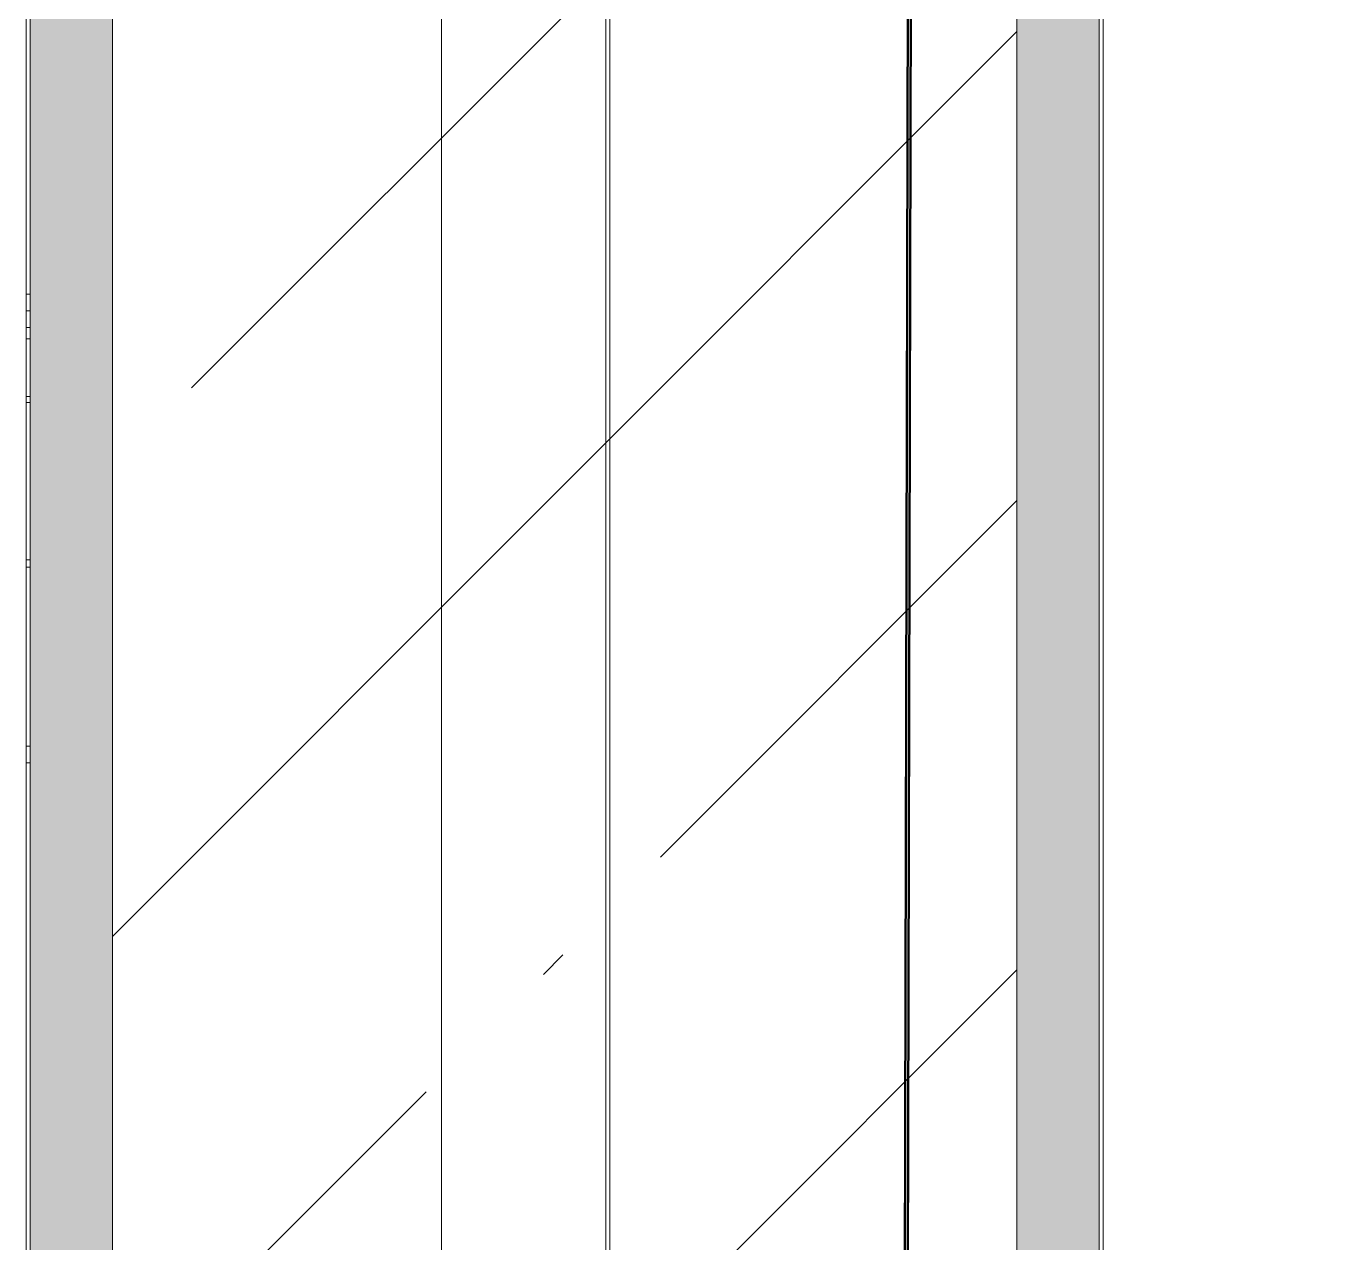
# Model space of a CAD drawing. Header units: millimetres. Extents: x -213547 to 415037, y -3642 to 106956.
# Drawn here: x 107173.7 to 107490.6, y 6784.2 to 7080 of the extents above; entities that cross this region are included whole.
import ezdxf

# ---------------------------------------------------------------- set-up
doc = ezdxf.new("R2010")
doc.units = ezdxf.units.MM
for name, color, linetype, lineweight in [('1)CF2', 3, 'Continuous', 30), ('10)FK4', 3, 'Continuous', 50), ('965 СКБ CF2', 5, 'Continuous', 50), ('A-FLOR', 7, 'Continuous', 9), ('A-GENM-3', 7, 'Continuous', 5), ('A-WALL', 7, 'Continuous', 5), ('I-WALL', 7, 'Continuous', 5), ('Оси', 7, 'Continuous', 9)]:
    doc.layers.add(name, color=color, linetype=linetype, lineweight=lineweight)
doc.layers.add('A-WALL-1', color=9, linetype='Continuous', lineweight=5, true_color=0x808080)
doc.layers.add('A-WALL-FNSH-1', color=9, linetype='Continuous', lineweight=5, true_color=0x808080)
pattern_1 = [(0, (64.7, -136.06), (243.84, 60.96), [20.117, -162.763, 20.117, -162.763, -975.36]), (0, (64.7, -136.06), (243.84, 60.96), [-365.76, 20.117, -345.643, 20.117, -162.763, -426.72]), (0, (64.7, -136.06), (243.84, 60.96), [-914.4, 20.117, -101.803, 20.117, -284.683]), (120, (156.14, -105.58), (-174.71291, 180.691634), [20.117, -162.763, 20.117, -162.763, -975.36]), (120, (156.14, -105.58), (-174.71291, 180.691634), [-365.76, 20.117, -345.643, 20.117, -162.763, -426.72]), (120, (156.14, -105.58), (-174.71291, 180.691634), [-914.4, 20.117, -101.803, 20.117, -284.683]), (240, (186.62, 16.34), (-69.12709, -241.651634), [20.117, -162.763, 20.117, -162.763, -975.36]), (240, (186.62, 16.34), (-69.12709, -241.651634), [-365.76, 20.117, -345.643, 20.117, -162.763, -426.72]), (240, (186.62, 16.34), (-69.12709, -241.651634), [-914.4, 20.117, -101.803, 20.117, -284.683])]

# ---------------------------------------------------------------- blocks, each defined once
blk = doc.blocks.new('Рисунок_горы - Рисунок_горы-31934381-Объем проектирования 1 этажа')
at = {"layer": 'A-GENM-3'}
for p, q in [((107109, 10341.4), (107109, 6202.65)), ((107109, 7185.35), (107109, 7981.09)), ((107109, 6706.82), (107109, 7038.51))]:
    blk.add_line(p, q, dxfattribs=at)
for points in [[(107109, 7213.5), (107109, 7211.23), (107109, 7206.68), (107109, 7196.69)], [(107109, 7183.09), (107109, 7183.11), (107109, 7183.13), (107109, 7183.15)], [(107109, 7183.08), (107109, 7183.09), (107109, 7183.09), (107109, 7183.09)], [(107109, 7183.07), (107109, 7183.08), (107109, 7183.08), (107109, 7183.08)], [(107109, 7183.07), (107109, 7183.07), (107109, 7183.07), (107109, 7183.07)], [(107109, 7183.06), (107109, 7183.06), (107109, 7183.07), (107109, 7183.07)], [(107109, 7183.05), (107109, 7183.05), (107109, 7183.06), (107109, 7183.06)], [(107109, 7183.04), (107109, 7183.04), (107109, 7183.05), (107109, 7183.05)], [(107109, 7183.02), (107109, 7183.03), (107109, 7183.03), (107109, 7183.04)], [(107109, 7183), (107109, 7183.01), (107109, 7183.01), (107109, 7183.02)], [(107109, 7182.99), (107109, 7182.99), (107109, 7183), (107109, 7183)], [(107109, 7182.98), (107109, 7182.98), (107109, 7182.98), (107109, 7182.99)], [(107109, 7182.93), (107109, 7182.95), (107109, 7182.96), (107109, 7182.98)], [(107109, 7182.91), (107109, 7182.92), (107109, 7182.92), (107109, 7182.93)], [(107109, 7182.9), (107109, 7182.9), (107109, 7182.91), (107109, 7182.91)], [(107109, 7182.83), (107109, 7182.85), (107109, 7182.88), (107109, 7182.9)], [(107109, 7182.82), (107109, 7182.82), (107109, 7182.82), (107109, 7182.83)], [(107109, 7182.8), (107109, 7182.81), (107109, 7182.81), (107109, 7182.82)], [(107109, 7182.61), (107109, 7182.68), (107109, 7182.74), (107109, 7182.8)], [(107109, 7182.54), (107109, 7182.56), (107109, 7182.59), (107109, 7182.61)], [(107109, 7182.52), (107109, 7182.53), (107109, 7182.53), (107109, 7182.54)], [(107109, 7182.51), (107109, 7182.51), (107109, 7182.52), (107109, 7182.52)], [(107109, 7182.5), (107109, 7182.5), (107109, 7182.5), (107109, 7182.51)], [(107109, 7182.48), (107109, 7182.49), (107109, 7182.49), (107109, 7182.5)], [(107109, 7182.23), (107109, 7182.31), (107109, 7182.4), (107109, 7182.48)], [(107109, 7182.22), (107109, 7182.22), (107109, 7182.23), (107109, 7182.23)], [(107109, 7182.21), (107109, 7182.21), (107109, 7182.21), (107109, 7182.22)], [(107109, 7182.2), (107109, 7182.2), (107109, 7182.21), (107109, 7182.21)], [(107109, 7182.19), (107109, 7182.19), (107109, 7182.2), (107109, 7182.2)], [(107109, 7182.18), (107109, 7182.18), (107109, 7182.19), (107109, 7182.19)], [(107109, 7182.17), (107109, 7182.17), (107109, 7182.18), (107109, 7182.18)], [(107109, 7182.16), (107109, 7182.16), (107109, 7182.17), (107109, 7182.17)], [(107109, 7182.15), (107109, 7182.15), (107109, 7182.15), (107109, 7182.16)], [(107109, 7182.13), (107109, 7182.14), (107109, 7182.14), (107109, 7182.15)], [(107109, 7182.11), (107109, 7182.12), (107109, 7182.12), (107109, 7182.13)], [(107109, 7182.1), (107109, 7182.1), (107109, 7182.1), (107109, 7182.11)], [(107109, 7182.05), (107109, 7182.06), (107109, 7182.08), (107109, 7182.1)], [(107109, 7181.99), (107109, 7182.01), (107109, 7182.03), (107109, 7182.05)], [(107109, 7181.98), (107109, 7181.99), (107109, 7181.99), (107109, 7181.99)], [(107109, 7181.98), (107109, 7181.98), (107109, 7181.98), (107109, 7181.98)], [(107109, 7181.88), (107109, 7181.91), (107109, 7181.94), (107109, 7181.98)], [(107109, 7181.87), (107109, 7181.87), (107109, 7181.87), (107109, 7181.88)], [(107109, 7181.86), (107109, 7181.87), (107109, 7181.87), (107109, 7181.87)], [(107109, 7181.86), (107109, 7181.86), (107109, 7181.86), (107109, 7181.86)], [(107109, 7181.85), (107109, 7181.85), (107109, 7181.86), (107109, 7181.86)], [(107109, 7181.85), (107109, 7181.85), (107109, 7181.85), (107109, 7181.85)], [(107109, 7181.84), (107109, 7181.84), (107109, 7181.85), (107109, 7181.85)], [(107109, 7181.84), (107109, 7181.84), (107109, 7181.84), (107109, 7181.84)], [(107109, 7181.83), (107109, 7181.83), (107109, 7181.83), (107109, 7181.84)], [(107109, 7181.82), (107109, 7181.83), (107109, 7181.83), (107109, 7181.83)], [(107109, 7181.82), (107109, 7181.82), (107109, 7181.82), (107109, 7181.82)], [(107109, 7181.81), (107109, 7181.81), (107109, 7181.82), (107109, 7181.82)], [(107109, 7181.81), (107109, 7181.81), (107109, 7181.81), (107109, 7181.81)], [(107109, 7181.8), (107109, 7181.8), (107109, 7181.8), (107109, 7181.81)], [(107109, 7181.11), (107109, 7181.35), (107109, 7181.58), (107109, 7181.8)], [(107109, 7181.1), (107109, 7181.1), (107109, 7181.1), (107109, 7181.11)], [(107109, 7181.08), (107109, 7181.09), (107109, 7181.09), (107109, 7181.1)], [(107109, 7181.08), (107109, 7181.08), (107109, 7181.08), (107109, 7181.08)], [(107109, 7181.06), (107109, 7181.07), (107109, 7181.07), (107109, 7181.08)], [(107109, 7181.05), (107109, 7181.05), (107109, 7181.06), (107109, 7181.06)], [(107109, 7181.03), (107109, 7181.04), (107109, 7181.04), (107109, 7181.05)], [(107109, 7181.01), (107109, 7181.02), (107109, 7181.03), (107109, 7181.03)], [(107109, 7180.99), (107109, 7181), (107109, 7181), (107109, 7181.01)], [(107109, 7180.97), (107109, 7180.97), (107109, 7180.98), (107109, 7180.99)], [(107109, 7180.95), (107109, 7180.96), (107109, 7180.96), (107109, 7180.97)], [(107109, 7180.89), (107109, 7180.91), (107109, 7180.93), (107109, 7180.95)], [(107109, 7180.86), (107109, 7180.87), (107109, 7180.88), (107109, 7180.89)], [(107109, 7180.85), (107109, 7180.85), (107109, 7180.86), (107109, 7180.86)], [(107109, 7180.75), (107109, 7180.78), (107109, 7180.82), (107109, 7180.85)], [(107109, 7180.74), (107109, 7180.74), (107109, 7180.75), (107109, 7180.75)], [(107109, 7180.72), (107109, 7180.72), (107109, 7180.73), (107109, 7180.74)], [(107109, 7180.46), (107109, 7180.55), (107109, 7180.63), (107109, 7180.72)], [(107109, 7180.37), (107109, 7180.4), (107109, 7180.43), (107109, 7180.46)], [(107109, 7180.35), (107109, 7180.35), (107109, 7180.36), (107109, 7180.37)], [(107109, 7180.32), (107109, 7180.33), (107109, 7180.34), (107109, 7180.35)], [(107109, 7180.31), (107109, 7180.32), (107109, 7180.32), (107109, 7180.32)], [(107109, 7180.29), (107109, 7180.3), (107109, 7180.3), (107109, 7180.31)], [(107109, 7179.96), (107109, 7180.07), (107109, 7180.18), (107109, 7180.29)], [(107109, 7179.94), (107109, 7179.95), (107109, 7179.95), (107109, 7179.96)], [(107109, 7179.93), (107109, 7179.93), (107109, 7179.94), (107109, 7179.94)], [(107109, 7179.92), (107109, 7179.92), (107109, 7179.93), (107109, 7179.93)], [(107109, 7179.91), (107109, 7179.91), (107109, 7179.92), (107109, 7179.92)], [(107109, 7179.89), (107109, 7179.9), (107109, 7179.9), (107109, 7179.91)], [(107109, 7179.88), (107109, 7179.88), (107109, 7179.89), (107109, 7179.89)], [(107109, 7179.86), (107109, 7179.87), (107109, 7179.87), (107109, 7179.88)], [(107109, 7179.85), (107109, 7179.85), (107109, 7179.86), (107109, 7179.86)], [(107109, 7179.83), (107109, 7179.83), (107109, 7179.84), (107109, 7179.85)], [(107109, 7179.8), (107109, 7179.81), (107109, 7179.82), (107109, 7179.83)], [(107109, 7179.78), (107109, 7179.79), (107109, 7179.79), (107109, 7179.8)], [(107109, 7179.72), (107109, 7179.74), (107109, 7179.76), (107109, 7179.78)], [(107109, 7179.64), (107109, 7179.67), (107109, 7179.69), (107109, 7179.72)], [(107109, 7179.63), (107109, 7179.64), (107109, 7179.64), (107109, 7179.64)], [(107109, 7179.63), (107109, 7179.63), (107109, 7179.63), (107109, 7179.63)], [(107109, 7179.49), (107109, 7179.54), (107109, 7179.58), (107109, 7179.63)], [(107109, 7179.49), (107109, 7179.49), (107109, 7179.49), (107109, 7179.49)], [(107109, 7179.48), (107109, 7179.48), (107109, 7179.48), (107109, 7179.49)], [(107109, 7179.47), (107109, 7179.47), (107109, 7179.48), (107109, 7179.48)], [(107109, 7179.46), (107109, 7179.47), (107109, 7179.47), (107109, 7179.47)], [(107109, 7179.46), (107109, 7179.46), (107109, 7179.46), (107109, 7179.46)], [(107109, 7179.45), (107109, 7179.45), (107109, 7179.45), (107109, 7179.46)], [(107109, 7179.44), (107109, 7179.44), (107109, 7179.45), (107109, 7179.45)], [(107109, 7179.43), (107109, 7179.44), (107109, 7179.44), (107109, 7179.44)], [(107109, 7179.42), (107109, 7179.43), (107109, 7179.43), (107109, 7179.43)], [(107109, 7179.42), (107109, 7179.42), (107109, 7179.42), (107109, 7179.42)], [(107109, 7179.41), (107109, 7179.41), (107109, 7179.41), (107109, 7179.42)], [(107109, 7179.4), (107109, 7179.4), (107109, 7179.41), (107109, 7179.41)], [(107109, 7179.39), (107109, 7179.4), (107109, 7179.4), (107109, 7179.4)], [(107109, 7178.49), (107109, 7178.81), (107109, 7179.11), (107109, 7179.39)], [(107109, 7178.48), (107109, 7178.48), (107109, 7178.49), (107109, 7178.49)], [(107109, 7178.46), (107109, 7178.47), (107109, 7178.47), (107109, 7178.48)], [(107109, 7178.45), (107109, 7178.46), (107109, 7178.46), (107109, 7178.46)], [(107109, 7178.44), (107109, 7178.44), (107109, 7178.45), (107109, 7178.45)], [(107109, 7178.42), (107109, 7178.43), (107109, 7178.43), (107109, 7178.44)], [(107109, 7178.4), (107109, 7178.4), (107109, 7178.41), (107109, 7178.42)], [(107109, 7178.39), (107109, 7178.39), (107109, 7178.39), (107109, 7178.4)], [(107109, 7178.36), (107109, 7178.37), (107109, 7178.38), (107109, 7178.39)], [(107109, 7099.39), (107109, 7099.48), (107109, 7099.58), (107109, 7099.67)], [(107109, 7057.21), (107109, 7066.3), (107109, 7078.14), (107109, 7091.57)], [(107109, 7057.18), (107109, 7057.19), (107109, 7057.2), (107109, 7057.21)], [(107109, 7057.16), (107109, 7057.17), (107109, 7057.17), (107109, 7057.18)], [(107109, 7057.11), (107109, 7057.13), (107109, 7057.14), (107109, 7057.16)], [(107109, 7057.08), (107109, 7057.09), (107109, 7057.1), (107109, 7057.11)], [(107109, 7057.06), (107109, 7057.06), (107109, 7057.07), (107109, 7057.08)], [(107109, 7056.94), (107109, 7056.98), (107109, 7057.02), (107109, 7057.06)], [(107109, 7056.89), (107109, 7056.91), (107109, 7056.93), (107109, 7056.94)], [(107109, 7056.87), (107109, 7056.88), (107109, 7056.89), (107109, 7056.89)], [(107109, 7056.7), (107109, 7056.76), (107109, 7056.81), (107109, 7056.87)], [(107109, 7056.68), (107109, 7056.69), (107109, 7056.69), (107109, 7056.7)], [(107109, 7056.64), (107109, 7056.65), (107109, 7056.67), (107109, 7056.68)], [(107109, 7056.21), (107109, 7056.36), (107109, 7056.5), (107109, 7056.64)], [(107109, 7056.06), (107109, 7056.11), (107109, 7056.16), (107109, 7056.21)], [(107109, 7056.02), (107109, 7056.03), (107109, 7056.04), (107109, 7056.06)], [(107109, 7055.99), (107109, 7056), (107109, 7056.01), (107109, 7056.02)], [(107109, 7055.97), (107109, 7055.97), (107109, 7055.98), (107109, 7055.99)], [(107109, 7055.93), (107109, 7055.94), (107109, 7055.95), (107109, 7055.97)], [(107109, 7055.41), (107109, 7055.58), (107109, 7055.76), (107109, 7055.93)], [(107109, 7055.39), (107109, 7055.39), (107109, 7055.4), (107109, 7055.41)], [(107109, 7055.36), (107109, 7055.37), (107109, 7055.38), (107109, 7055.39)], [(107109, 7055.35), (107109, 7055.36), (107109, 7055.36), (107109, 7055.36)], [(107109, 7055.33), (107109, 7055.34), (107109, 7055.35), (107109, 7055.35)], [(107109, 7055.31), (107109, 7055.32), (107109, 7055.32), (107109, 7055.33)], [(107109, 7055.29), (107109, 7055.29), (107109, 7055.3), (107109, 7055.31)], [(107109, 7055.26), (107109, 7055.27), (107109, 7055.28), (107109, 7055.29)], [(107109, 7055.24), (107109, 7055.25), (107109, 7055.26), (107109, 7055.26)], [(107109, 7055.21), (107109, 7055.22), (107109, 7055.23), (107109, 7055.24)], [(107109, 7055.17), (107109, 7055.18), (107109, 7055.2), (107109, 7055.21)], [(107109, 7055.14), (107109, 7055.15), (107109, 7055.16), (107109, 7055.17)], [(107109, 7055.05), (107109, 7055.08), (107109, 7055.11), (107109, 7055.14)], [(107109, 7054.94), (107109, 7054.97), (107109, 7055.01), (107109, 7055.05)], [(107109, 7054.92), (107109, 7054.93), (107109, 7054.93), (107109, 7054.94)], [(107109, 7054.91), (107109, 7054.92), (107109, 7054.92), (107109, 7054.92)], [(107109, 7054.72), (107109, 7054.78), (107109, 7054.85), (107109, 7054.91)], [(107109, 7054.71), (107109, 7054.71), (107109, 7054.71), (107109, 7054.72)], [(107109, 7054.7), (107109, 7054.7), (107109, 7054.7), (107109, 7054.71)], [(107109, 7054.69), (107109, 7054.69), (107109, 7054.69), (107109, 7054.7)], [(107109, 7054.67), (107109, 7054.68), (107109, 7054.68), (107109, 7054.69)], [(107109, 7054.66), (107109, 7054.67), (107109, 7054.67), (107109, 7054.67)], [(107109, 7054.65), (107109, 7054.66), (107109, 7054.66), (107109, 7054.66)], [(107109, 7054.64), (107109, 7054.65), (107109, 7054.65), (107109, 7054.65)], [(107109, 7054.63), (107109, 7054.63), (107109, 7054.64), (107109, 7054.64)], [(107109, 7054.62), (107109, 7054.62), (107109, 7054.63), (107109, 7054.63)], [(107109, 7054.61), (107109, 7054.61), (107109, 7054.62), (107109, 7054.62)], [(107109, 7054.6), (107109, 7054.6), (107109, 7054.61), (107109, 7054.61)], [(107109, 7054.59), (107109, 7054.59), (107109, 7054.59), (107109, 7054.6)], [(107109, 7054.58), (107109, 7054.58), (107109, 7054.58), (107109, 7054.59)], [(107109, 7053.36), (107109, 7053.76), (107109, 7054.17), (107109, 7054.58)], [(107109, 7053.34), (107109, 7053.35), (107109, 7053.36), (107109, 7053.36)], [(107109, 7053.32), (107109, 7053.33), (107109, 7053.33), (107109, 7053.34)], [(107109, 7053.31), (107109, 7053.31), (107109, 7053.32), (107109, 7053.32)], [(107109, 7053.29), (107109, 7053.3), (107109, 7053.3), (107109, 7053.31)], [(107109, 7053.27), (107109, 7053.28), (107109, 7053.28), (107109, 7053.29)], [(107109, 7053.24), (107109, 7053.25), (107109, 7053.26), (107109, 7053.27)], [(107109, 7053.21), (107109, 7053.22), (107109, 7053.23), (107109, 7053.24)], [(107109, 7053.16), (107109, 7053.18), (107109, 7053.19), (107109, 7053.21)], [(107109, 7053.13), (107109, 7053.14), (107109, 7053.15), (107109, 7053.16)], [(107109, 7053.11), (107109, 7053.12), (107109, 7053.13), (107109, 7053.13)], [(107109, 7053.01), (107109, 7053.04), (107109, 7053.08), (107109, 7053.11)], [(107109, 7052.97), (107109, 7052.98), (107109, 7052.99), (107109, 7053.01)], [(107109, 7052.95), (107109, 7052.95), (107109, 7052.96), (107109, 7052.97)], [(107109, 7052.79), (107109, 7052.84), (107109, 7052.89), (107109, 7052.95)], [(107109, 7052.77), (107109, 7052.78), (107109, 7052.78), (107109, 7052.79)], [(107109, 7052.74), (107109, 7052.75), (107109, 7052.76), (107109, 7052.77)], [(107109, 7052.35), (107109, 7052.48), (107109, 7052.61), (107109, 7052.74)], [(107109, 7052.21), (107109, 7052.26), (107109, 7052.3), (107109, 7052.35)], [(107109, 7052.18), (107109, 7052.19), (107109, 7052.2), (107109, 7052.21)], [(107109, 7052.15), (107109, 7052.16), (107109, 7052.17), (107109, 7052.18)], [(107109, 7052.13), (107109, 7052.14), (107109, 7052.14), (107109, 7052.15)], [(107109, 7052.1), (107109, 7052.11), (107109, 7052.12), (107109, 7052.13)], [(107109, 7051.63), (107109, 7051.78), (107109, 7051.94), (107109, 7052.1)], [(107109, 7051.61), (107109, 7051.61), (107109, 7051.62), (107109, 7051.63)], [(107109, 7051.59), (107109, 7051.6), (107109, 7051.6), (107109, 7051.61)], [(107109, 7051.58), (107109, 7051.58), (107109, 7051.59), (107109, 7051.59)], [(107109, 7051.56), (107109, 7051.57), (107109, 7051.57), (107109, 7051.58)], [(107109, 7051.54), (107109, 7051.55), (107109, 7051.55), (107109, 7051.56)], [(107109, 7051.52), (107109, 7051.53), (107109, 7051.53), (107109, 7051.54)], [(107109, 7051.5), (107109, 7051.51), (107109, 7051.51), (107109, 7051.52)], [(107109, 7051.48), (107109, 7051.49), (107109, 7051.49), (107109, 7051.5)], [(107109, 7051.45), (107109, 7051.46), (107109, 7051.47), (107109, 7051.48)], [(107109, 7051.41), (107109, 7051.42), (107109, 7051.44), (107109, 7051.45)], [(107109, 7051.39), (107109, 7051.4), (107109, 7051.4), (107109, 7051.41)], [(107109, 7051.3), (107109, 7051.33), (107109, 7051.36), (107109, 7051.39)], [(107109, 7051.2), (107109, 7051.24), (107109, 7051.27), (107109, 7051.3)], [(107109, 7051.19), (107109, 7051.2), (107109, 7051.2), (107109, 7051.2)], [(107109, 7051.18), (107109, 7051.19), (107109, 7051.19), (107109, 7051.19)], [(107109, 7051.01), (107109, 7051.07), (107109, 7051.13), (107109, 7051.18)], [(107109, 7051), (107109, 7051), (107109, 7051.01), (107109, 7051.01)], [(107109, 7050.99), (107109, 7050.99), (107109, 7051), (107109, 7051)], [(107109, 7050.98), (107109, 7050.98), (107109, 7050.99), (107109, 7050.99)], [(107109, 7050.97), (107109, 7050.97), (107109, 7050.98), (107109, 7050.98)], [(107109, 7050.96), (107109, 7050.96), (107109, 7050.97), (107109, 7050.97)], [(107109, 7050.95), (107109, 7050.95), (107109, 7050.96), (107109, 7050.96)], [(107109, 7050.94), (107109, 7050.94), (107109, 7050.95), (107109, 7050.95)], [(107109, 7050.93), (107109, 7050.93), (107109, 7050.94), (107109, 7050.94)], [(107109, 7050.92), (107109, 7050.92), (107109, 7050.93), (107109, 7050.93)], [(107109, 7050.91), (107109, 7050.92), (107109, 7050.92), (107109, 7050.92)], [(107109, 7050.9), (107109, 7050.91), (107109, 7050.91), (107109, 7050.91)], [(107109, 7050.89), (107109, 7050.9), (107109, 7050.9), (107109, 7050.9)], [(107109, 7050.88), (107109, 7050.89), (107109, 7050.89), (107109, 7050.89)], [(107109, 7049.8), (107109, 7050.15), (107109, 7050.52), (107109, 7050.88)], [(107109, 7049.78), (107109, 7049.79), (107109, 7049.79), (107109, 7049.8)], [(107109, 7049.76), (107109, 7049.77), (107109, 7049.78), (107109, 7049.78)], [(107109, 7049.75), (107109, 7049.76), (107109, 7049.76), (107109, 7049.76)], [(107109, 7049.74), (107109, 7049.74), (107109, 7049.75), (107109, 7049.75)], [(107109, 7049.72), (107109, 7049.72), (107109, 7049.73), (107109, 7049.74)], [(107109, 7049.69), (107109, 7049.7), (107109, 7049.71), (107109, 7049.72)], [(107109, 7049.66), (107109, 7049.67), (107109, 7049.68), (107109, 7049.69)], [(107109, 7049.62), (107109, 7049.64), (107109, 7049.65), (107109, 7049.66)], [(107109, 7049.6), (107109, 7049.61), (107109, 7049.62), (107109, 7049.62)], [(107109, 7049.58), (107109, 7049.58), (107109, 7049.59), (107109, 7049.6)], [(107109, 7049.49), (107109, 7049.52), (107109, 7049.55), (107109, 7049.58)], [(107109, 7049.45), (107109, 7049.46), (107109, 7049.47), (107109, 7049.49)], [(107109, 7049.43), (107109, 7049.44), (107109, 7049.44), (107109, 7049.45)], [(107109, 7049.29), (107109, 7049.34), (107109, 7049.39), (107109, 7049.43)], [(107109, 7049.28), (107109, 7049.28), (107109, 7049.29), (107109, 7049.29)], [(107109, 7049.25), (107109, 7049.26), (107109, 7049.27), (107109, 7049.28)], [(107109, 7048.9), (107109, 7049.02), (107109, 7049.13), (107109, 7049.25)], [(107109, 7048.78), (107109, 7048.82), (107109, 7048.86), (107109, 7048.9)], [(107109, 7048.75), (107109, 7048.76), (107109, 7048.77), (107109, 7048.78)], [(107109, 7048.73), (107109, 7048.74), (107109, 7048.74), (107109, 7048.75)], [(107109, 7048.71), (107109, 7048.71), (107109, 7048.72), (107109, 7048.73)], [(107109, 7048.68), (107109, 7048.69), (107109, 7048.7), (107109, 7048.71)], [(107109, 7048.27), (107109, 7048.4), (107109, 7048.54), (107109, 7048.68)], [(107109, 7048.25), (107109, 7048.26), (107109, 7048.26), (107109, 7048.27)], [(107109, 7048.23), (107109, 7048.24), (107109, 7048.24), (107109, 7048.25)], [(107109, 7048.22), (107109, 7048.23), (107109, 7048.23), (107109, 7048.23)], [(107109, 7048.21), (107109, 7048.21), (107109, 7048.22), (107109, 7048.22)], [(107109, 7048.19), (107109, 7048.19), (107109, 7048.2), (107109, 7048.21)], [(107109, 7048.17), (107109, 7048.18), (107109, 7048.18), (107109, 7048.19)], [(107109, 7048.15), (107109, 7048.16), (107109, 7048.17), (107109, 7048.17)], [(107109, 7048.14), (107109, 7048.14), (107109, 7048.15), (107109, 7048.15)], [(107109, 7048.11), (107109, 7048.12), (107109, 7048.13), (107109, 7048.14)], [(107109, 7048.08), (107109, 7048.09), (107109, 7048.1), (107109, 7048.11)], [(107109, 7048.06), (107109, 7048.06), (107109, 7048.07), (107109, 7048.08)], [(107109, 7047.98), (107109, 7048.01), (107109, 7048.03), (107109, 7048.06)], [(107109, 7047.9), (107109, 7047.92), (107109, 7047.95), (107109, 7047.98)], [(107109, 7047.89), (107109, 7047.89), (107109, 7047.89), (107109, 7047.9)], [(107109, 7047.88), (107109, 7047.88), (107109, 7047.88), (107109, 7047.89)], [(107109, 7047.72), (107109, 7047.78), (107109, 7047.83), (107109, 7047.88)], [(107109, 7047.72), (107109, 7047.72), (107109, 7047.72), (107109, 7047.72)], [(107109, 7047.71), (107109, 7047.71), (107109, 7047.71), (107109, 7047.72)], [(107109, 7047.7), (107109, 7047.7), (107109, 7047.7), (107109, 7047.71)], [(107109, 7047.69), (107109, 7047.69), (107109, 7047.7), (107109, 7047.7)], [(107109, 7047.68), (107109, 7047.68), (107109, 7047.69), (107109, 7047.69)], [(107109, 7047.67), (107109, 7047.68), (107109, 7047.68), (107109, 7047.68)], [(107109, 7047.67), (107109, 7047.67), (107109, 7047.67), (107109, 7047.67)], [(107109, 7047.66), (107109, 7047.66), (107109, 7047.66), (107109, 7047.67)], [(107109, 7047.65), (107109, 7047.65), (107109, 7047.65), (107109, 7047.66)], [(107109, 7047.64), (107109, 7047.64), (107109, 7047.65), (107109, 7047.65)], [(107109, 7047.63), (107109, 7047.63), (107109, 7047.64), (107109, 7047.64)], [(107109, 7047.62), (107109, 7047.63), (107109, 7047.63), (107109, 7047.63)], [(107109, 7047.61), (107109, 7047.62), (107109, 7047.62), (107109, 7047.62)], [(107109, 7046.67), (107109, 7046.98), (107109, 7047.29), (107109, 7047.61)], [(107109, 7046.66), (107109, 7046.66), (107109, 7046.67), (107109, 7046.67)], [(107109, 7046.64), (107109, 7046.64), (107109, 7046.65), (107109, 7046.66)], [(107109, 7046.63), (107109, 7046.63), (107109, 7046.64), (107109, 7046.64)], [(107109, 7046.62), (107109, 7046.62), (107109, 7046.63), (107109, 7046.63)], [(107109, 7046.6), (107109, 7046.6), (107109, 7046.61), (107109, 7046.62)], [(107109, 7046.58), (107109, 7046.58), (107109, 7046.59), (107109, 7046.6)], [(107109, 7046.55), (107109, 7046.56), (107109, 7046.57), (107109, 7046.58)], [(107109, 7046.52), (107109, 7046.53), (107109, 7046.54), (107109, 7046.55)], [(107109, 7046.5), (107109, 7046.5), (107109, 7046.51), (107109, 7046.52)], [(107109, 7046.48), (107109, 7046.48), (107109, 7046.49), (107109, 7046.5)], [(107109, 7046.4), (107109, 7046.43), (107109, 7046.45), (107109, 7046.48)], [(107109, 7046.37), (107109, 7046.38), (107109, 7046.39), (107109, 7046.4)], [(107109, 7046.35), (107109, 7046.36), (107109, 7046.36), (107109, 7046.37)], [(107109, 7046.23), (107109, 7046.27), (107109, 7046.31), (107109, 7046.35)], [(107109, 7046.22), (107109, 7046.22), (107109, 7046.23), (107109, 7046.23)], [(107109, 7046.19), (107109, 7046.2), (107109, 7046.21), (107109, 7046.22)], [(107109, 7045.9), (107109, 7046), (107109, 7046.09), (107109, 7046.19)], [(107109, 7045.79), (107109, 7045.83), (107109, 7045.86), (107109, 7045.9)], [(107109, 7045.77), (107109, 7045.78), (107109, 7045.78), (107109, 7045.79)], [(107109, 7045.74), (107109, 7045.75), (107109, 7045.76), (107109, 7045.77)], [(107109, 7045.73), (107109, 7045.73), (107109, 7045.74), (107109, 7045.74)], [(107109, 7045.71), (107109, 7045.71), (107109, 7045.72), (107109, 7045.73)], [(107109, 7045.35), (107109, 7045.47), (107109, 7045.59), (107109, 7045.71)], [(107109, 7045.34), (107109, 7045.34), (107109, 7045.35), (107109, 7045.35)], [(107109, 7045.32), (107109, 7045.33), (107109, 7045.33), (107109, 7045.34)], [(107109, 7045.31), (107109, 7045.32), (107109, 7045.32), (107109, 7045.32)], [(107109, 7045.3), (107109, 7045.3), (107109, 7045.31), (107109, 7045.31)], [(107109, 7045.28), (107109, 7045.29), (107109, 7045.29), (107109, 7045.3)], [(107109, 7045.27), (107109, 7045.27), (107109, 7045.28), (107109, 7045.28)], [(107109, 7045.26), (107109, 7045.26), (107109, 7045.26), (107109, 7045.27)], [(107109, 7045.24), (107109, 7045.25), (107109, 7045.25), (107109, 7045.26)], [(107109, 7045.22), (107109, 7045.23), (107109, 7045.23), (107109, 7045.24)], [(107109, 7045.19), (107109, 7045.2), (107109, 7045.21), (107109, 7045.22)], [(107109, 7045.17), (107109, 7045.18), (107109, 7045.18), (107109, 7045.19)], [(107109, 7045.11), (107109, 7045.13), (107109, 7045.15), (107109, 7045.17)], [(107109, 7045.03), (107109, 7045.06), (107109, 7045.08), (107109, 7045.11)], [(107109, 7045.03), (107109, 7045.03), (107109, 7045.03), (107109, 7045.03)], [(107109, 7045.02), (107109, 7045.02), (107109, 7045.02), (107109, 7045.03)], [(107109, 7044.89), (107109, 7044.93), (107109, 7044.98), (107109, 7045.02)], [(107109, 7044.88), (107109, 7044.88), (107109, 7044.89), (107109, 7044.89)], [(107109, 7044.87), (107109, 7044.88), (107109, 7044.88), (107109, 7044.88)], [(107109, 7044.87), (107109, 7044.87), (107109, 7044.87), (107109, 7044.87)], [(107109, 7044.86), (107109, 7044.86), (107109, 7044.86), (107109, 7044.87)], [(107109, 7044.85), (107109, 7044.86), (107109, 7044.86), (107109, 7044.86)], [(107109, 7044.85), (107109, 7044.85), (107109, 7044.85), (107109, 7044.85)], [(107109, 7044.84), (107109, 7044.84), (107109, 7044.84), (107109, 7044.85)], [(107109, 7044.83), (107109, 7044.83), (107109, 7044.84), (107109, 7044.84)], [(107109, 7044.82), (107109, 7044.83), (107109, 7044.83), (107109, 7044.83)], [(107109, 7044.82), (107109, 7044.82), (107109, 7044.82), (107109, 7044.82)], [(107109, 7044.81), (107109, 7044.81), (107109, 7044.81), (107109, 7044.82)], [(107109, 7044.8), (107109, 7044.8), (107109, 7044.81), (107109, 7044.81)], [(107109, 7044.8), (107109, 7044.8), (107109, 7044.8), (107109, 7044.8)], [(107109, 7044), (107109, 7044.26), (107109, 7044.52), (107109, 7044.8)], [(107109, 7043.99), (107109, 7043.99), (107109, 7044), (107109, 7044)], [(107109, 7043.97), (107109, 7043.98), (107109, 7043.98), (107109, 7043.99)], [(107109, 7043.97), (107109, 7043.97), (107109, 7043.97), (107109, 7043.97)], [(107109, 7043.95), (107109, 7043.96), (107109, 7043.96), (107109, 7043.97)], [(107109, 7043.94), (107109, 7043.94), (107109, 7043.95), (107109, 7043.95)], [(107109, 7043.92), (107109, 7043.93), (107109, 7043.93), (107109, 7043.94)], [(107109, 7043.9), (107109, 7043.91), (107109, 7043.91), (107109, 7043.92)], [(107109, 7043.87), (107109, 7043.88), (107109, 7043.89), (107109, 7043.9)], [(107109, 7043.85), (107109, 7043.86), (107109, 7043.87), (107109, 7043.87)], [(107109, 7043.84), (107109, 7043.84), (107109, 7043.85), (107109, 7043.85)], [(107109, 7043.77), (107109, 7043.79), (107109, 7043.82), (107109, 7043.84)], [(107109, 7043.75), (107109, 7043.76), (107109, 7043.76), (107109, 7043.77)], [(107109, 7043.73), (107109, 7043.74), (107109, 7043.74), (107109, 7043.75)], [(107109, 7043.63), (107109, 7043.67), (107109, 7043.7), (107109, 7043.73)], [(107109, 7043.62), (107109, 7043.63), (107109, 7043.63), (107109, 7043.63)], [(107109, 7043.6), (107109, 7043.61), (107109, 7043.61), (107109, 7043.62)], [(107109, 7043.36), (107109, 7043.44), (107109, 7043.52), (107109, 7043.6)], [(107109, 7043.27), (107109, 7043.3), (107109, 7043.33), (107109, 7043.36)], [(107109, 7043.25), (107109, 7043.25), (107109, 7043.26), (107109, 7043.27)], [(107109, 7043.23), (107109, 7043.24), (107109, 7043.24), (107109, 7043.25)], [(107109, 7043.22), (107109, 7043.22), (107109, 7043.22), (107109, 7043.23)], [(107109, 7043.2), (107109, 7043.2), (107109, 7043.21), (107109, 7043.22)], [(107109, 7042.91), (107109, 7043), (107109, 7043.1), (107109, 7043.2)], [(107109, 7042.89), (107109, 7042.9), (107109, 7042.9), (107109, 7042.91)], [(107109, 7042.88), (107109, 7042.89), (107109, 7042.89), (107109, 7042.89)], [(107109, 7042.87), (107109, 7042.88), (107109, 7042.88), (107109, 7042.88)], [(107109, 7042.86), (107109, 7042.87), (107109, 7042.87), (107109, 7042.87)], [(107109, 7042.85), (107109, 7042.85), (107109, 7042.86), (107109, 7042.86)], [(107109, 7042.84), (107109, 7042.84), (107109, 7042.85), (107109, 7042.85)], [(107109, 7042.83), (107109, 7042.83), (107109, 7042.83), (107109, 7042.84)], [(107109, 7042.81), (107109, 7042.82), (107109, 7042.82), (107109, 7042.83)], [(107109, 7042.8), (107109, 7042.8), (107109, 7042.81), (107109, 7042.81)], [(107109, 7042.77), (107109, 7042.78), (107109, 7042.79), (107109, 7042.8)], [(107109, 7042.76), (107109, 7042.76), (107109, 7042.77), (107109, 7042.77)], [(107109, 7042.71), (107109, 7042.72), (107109, 7042.74), (107109, 7042.76)], [(107109, 7042.65), (107109, 7042.67), (107109, 7042.69), (107109, 7042.71)], [(107109, 7042.64), (107109, 7042.64), (107109, 7042.64), (107109, 7042.65)], [(107109, 7042.63), (107109, 7042.64), (107109, 7042.64), (107109, 7042.64)], [(107109, 7042.53), (107109, 7042.56), (107109, 7042.6), (107109, 7042.63)], [(107109, 7042.52), (107109, 7042.52), (107109, 7042.53), (107109, 7042.53)], [(107109, 7042.52), (107109, 7042.52), (107109, 7042.52), (107109, 7042.52)], [(107109, 7042.51), (107109, 7042.51), (107109, 7042.51), (107109, 7042.52)], [(107109, 7042.5), (107109, 7042.51), (107109, 7042.51), (107109, 7042.51)], [(107109, 7042.5), (107109, 7042.5), (107109, 7042.5), (107109, 7042.5)], [(107109, 7042.49), (107109, 7042.49), (107109, 7042.5), (107109, 7042.5)], [(107109, 7042.49), (107109, 7042.49), (107109, 7042.49), (107109, 7042.49)], [(107109, 7042.48), (107109, 7042.48), (107109, 7042.48), (107109, 7042.49)], [(107109, 7042.47), (107109, 7042.48), (107109, 7042.48), (107109, 7042.48)], [(107109, 7042.47), (107109, 7042.47), (107109, 7042.47), (107109, 7042.47)], [(107109, 7042.46), (107109, 7042.47), (107109, 7042.47), (107109, 7042.47)], [(107109, 7042.46), (107109, 7042.46), (107109, 7042.46), (107109, 7042.46)], [(107109, 7042.45), (107109, 7042.45), (107109, 7042.46), (107109, 7042.46)], [(107109, 7041.81), (107109, 7042.02), (107109, 7042.23), (107109, 7042.45)], [(107109, 7041.8), (107109, 7041.81), (107109, 7041.81), (107109, 7041.81)], [(107109, 7041.79), (107109, 7041.79), (107109, 7041.8), (107109, 7041.8)], [(107109, 7041.79), (107109, 7041.79), (107109, 7041.79), (107109, 7041.79)], [(107109, 7041.77), (107109, 7041.78), (107109, 7041.78), (107109, 7041.79)], [(107109, 7041.76), (107109, 7041.77), (107109, 7041.77), (107109, 7041.77)], [(107109, 7041.75), (107109, 7041.75), (107109, 7041.76), (107109, 7041.76)], [(107109, 7041.73), (107109, 7041.74), (107109, 7041.74), (107109, 7041.75)], [(107109, 7041.71), (107109, 7041.72), (107109, 7041.72), (107109, 7041.73)], [(107109, 7041.69), (107109, 7041.7), (107109, 7041.71), (107109, 7041.71)], [(107109, 7041.68), (107109, 7041.69), (107109, 7041.69), (107109, 7041.69)], [(107109, 7041.63), (107109, 7041.65), (107109, 7041.67), (107109, 7041.68)], [(107109, 7041.61), (107109, 7041.62), (107109, 7041.62), (107109, 7041.63)], [(107109, 7041.6), (107109, 7041.6), (107109, 7041.61), (107109, 7041.61)], [(107109, 7041.52), (107109, 7041.55), (107109, 7041.57), (107109, 7041.6)], [(107109, 7041.51), (107109, 7041.52), (107109, 7041.52), (107109, 7041.52)], [(107109, 7041.5), (107109, 7041.5), (107109, 7041.51), (107109, 7041.51)], [(107109, 7041.3), (107109, 7041.37), (107109, 7041.43), (107109, 7041.5)], [(107109, 7041.23), (107109, 7041.26), (107109, 7041.28), (107109, 7041.3)], [(107109, 7041.22), (107109, 7041.22), (107109, 7041.23), (107109, 7041.23)], [(107109, 7041.2), (107109, 7041.21), (107109, 7041.21), (107109, 7041.22)], [(107109, 7041.19), (107109, 7041.2), (107109, 7041.2), (107109, 7041.2)], [(107109, 7041.18), (107109, 7041.18), (107109, 7041.19), (107109, 7041.19)], [(107109, 7040.95), (107109, 7041.03), (107109, 7041.1), (107109, 7041.18)], [(107109, 7040.94), (107109, 7040.95), (107109, 7040.95), (107109, 7040.95)], [(107109, 7040.94), (107109, 7040.94), (107109, 7040.94), (107109, 7040.94)], [(107109, 7040.93), (107109, 7040.93), (107109, 7040.93), (107109, 7040.94)], [(107109, 7040.92), (107109, 7040.92), (107109, 7040.93), (107109, 7040.93)], [(107109, 7040.91), (107109, 7040.92), (107109, 7040.92), (107109, 7040.92)], [(107109, 7040.9), (107109, 7040.91), (107109, 7040.91), (107109, 7040.91)], [(107109, 7040.89), (107109, 7040.9), (107109, 7040.9), (107109, 7040.9)]]:
    blk.add_open_spline(points, degree=3, dxfattribs=at)
for points, knots in [([(107109, 7196.69), (107109, 7196.69), (107109, 7135.52), (107109, 7087.74), (107109, 6990.02)], [0.25, 0.25, 0.25, 0.25, 0.25000001, 0.3125, 0.3125, 0.3125, 0.3125]), ([(107109, 7144.19), (107109, 7144.19), (107109, 7161.85), (107109, 7172.3), (107109, 7178.36)], [0.555555556, 0.555555556, 0.555555556, 0.555555556, 0.555555566, 0.564053426, 0.564053426, 0.564053426, 0.564053426]), ([(107109, 7099.67), (107109, 7099.67), (107109, 7119.2), (107109, 7136.03), (107109, 7144.19)], [0.53333333, 0.53333333, 0.53333333, 0.53333333, 0.53333334, 0.55555556, 0.55555556, 0.55555556, 0.55555556]), ([(107109, 7091.57), (107109, 7091.57), (107109, 7092.35), (107109, 7093), (107109, 7093.56)], [0.511111111, 0.511111111, 0.511111111, 0.511111111, 0.511111121, 0.514940334, 0.514940334, 0.514940334, 0.514940334]), ([(107109, 6990.02), (107109, 6990.02), (107109, 6928.5), (107109, 6852.54), (107109, 6803.76)], [0.3125, 0.3125, 0.3125, 0.3125, 0.31250001, 0.375, 0.375, 0.375, 0.375])]:
    blk.add_open_spline(points, degree=3, knots=knots, dxfattribs=at)

msp = doc.modelspace()

# ---------------------------------------------------------------- hatches: boundary and pattern name
at = {"layer": '1)CF2'}
h = msp.add_hatch(dxfattribs=at)
h.set_pattern_fill('ANSI31', color=256, scale=220)
h.paths.add_polyline_path([(109674.04, 10121.05), (107396.04, 10126.4), (107377.5, 16.61), (109655.5, 11.26)])
at = {"layer": '965 СКБ CF2'}
h = msp.add_hatch(dxfattribs=at)
h.set_pattern_fill('ANSI31', color=256, scale=220)
h.paths.add_polyline_path([(109674.04, 10121.05), (107396.04, 10126.4), (107377.5, 16.61), (109655.5, 11.26)])
at = {"layer": 'I-WALL'}
h = msp.add_hatch(dxfattribs=at)
h.set_pattern_fill('FP_1', color=256, style=0, pattern_type=2)
h.set_pattern_definition([(45, (64.7, -136.06), (-114.04925, 114.04925), []), (45, (178.75, -136.06), (-114.04925, 114.04925), [201.612, -40.322, 6.706, -33.617])])
h.paths.add_polyline_path([(107414.7, 2263.94), (107414.7, 10243.94), (107194.7, 10263.94), (107194.7, 2263.94), (107414.5, 2263.94)])
h.paths.add_polyline_path([(107414.7, 10243.94), (107414.7, 10463.94), (107194.7, 10463.94), (107194.74, 10263.94)])
h = msp.add_hatch(dxfattribs=at)
h.set_pattern_fill('FP_191', color=256, style=0, pattern_type=2)
h.set_pattern_definition(pattern_1)
h.paths.add_polyline_path([(107194.7, 13.94), (107194.7, 10243.94), (107174.7, 10243.94), (107174.7, 13.94)])
h = msp.add_hatch(dxfattribs=at)
h.set_pattern_fill('FP_191', color=256, style=0, pattern_type=2)
h.set_pattern_definition(pattern_1)
h.paths.add_polyline_path([(107431.65, 2343.94), (107434.7, 2343.94), (107434.7, 10242.94), (107414.7, 10243.94), (107414.7, 2343.94)])

# ---------------------------------------------------------------- linework, layer by layer
at = {"layer": '10)FK4', "flags": 128}
for points in [[(109654.72, 2223.07), (109673.26, 10121.05), (107395.26, 10126.4), (107376.72, 2228.42)], [(109655.5, 2223.07), (109674.04, 10121.05), (107396.04, 10126.4), (107377.5, 2228.42)]]:
    msp.add_lwpolyline(points, close=True, dxfattribs=at)
at = {"layer": 'A-FLOR'}
for p, q in [((107174.7, 10243.94), (107174.7, 33.94)), ((107434.7, 2420.94), (107434.7, 10242.94))]:
    msp.add_line(p, q, dxfattribs=at)
at = {"layer": 'A-WALL'}
msp.add_line((107414.7, 2263.94), (107414.7, 10463.94), dxfattribs=at)
at = {"layer": 'A-WALL-1'}
msp.add_line((107194.7, 13.94), (107194.7, 10463.94), dxfattribs=at)
at = {"layer": 'A-WALL-FNSH-1'}
for p, q in [((107314.7, 10253.94), (107314.7, 24.44)), ((107315.7, 24.44), (107315.7, 10253.94)), ((107435.7, 2344.94), (107435.7, 10242.94)), ((107173.7, 7259.39), (107173.7, 7006.68)), ((107173.7, 7006.68), (107174.7, 7006.68)), ((107173.7, 7003.92), (107173.7, 6584.54)), ((107174.7, 7003.92), (107173.7, 7003.92)), ((107174.7, 6950.25), (107173.7, 6950.25)), ((107173.7, 6948.49), (107174.7, 6948.49))]:
    msp.add_line(p, q, dxfattribs=at)
at = {"layer": 'I-WALL'}
for p, q in [((107174.7, 7014.83), (107173.7, 7014.83)), ((107174.7, 7010.8), (107173.7, 7010.8)), ((107173.7, 6989.98), (107174.7, 6989.98)), ((107173.7, 6988.45), (107174.7, 6988.45)), ((107173.7, 6904.96), (107174.7, 6904.96)), ((107173.7, 6900.93), (107174.7, 6900.93))]:
    msp.add_line(p, q, dxfattribs=at)
for points, knots in [([(107173.7, 6990.85), (107173.7, 7003.07), (107173.7, 7009.69), (107173.7, 7013.61), (107173.7, 7014.83), (107173.7, 7014.83)], [-1.5700987, -1.5700987, -1.5700987, -1.5700987, -1.4840141, -1.3846612, -1.2941827, -1.2941827, -1.2941827, -1.2941827]), ([(107173.7, 7014.83), (107173.7, 7014.82), (107173.7, 7014.72), (107173.7, 7013.39), (107173.7, 7013.39), (107173.7, 6998.13), (107173.7, 6972.51), (107173.7, 6931.46), (107173.7, 6910.48), (107173.7, 6903.77), (107173.7, 6906.34), (107173.7, 6911.31), (107173.7, 6919.22), (107173.7, 6925.7), (107173.7, 6934.06), (107173.7, 6942.82), (107173.7, 6953.09), (107173.7, 6961.95), (107173.7, 6971.12), (107173.7, 6976.88), (107173.7, 6981.96), (107173.7, 6989.98)], [-1.290674, -1.290674, -1.290674, -1.290674, -1.281093, -1.204155, -1.118982, -1.03556, -0.917496, -0.818994, -0.737085, -0.673164, -0.614845, -0.542352, -0.465296, -0.386325, -0.312703, -0.250979, -0.187375, -0.123558, -0.068344, -0.028939, 0, 0, 0, 0]), ([(107173.7, 6950.25), (107173.7, 6947.32), (107173.7, 6940.97), (107173.7, 6932.53), (107173.7, 6924.17), (107173.7, 6917.69), (107173.7, 6909.78), (107173.7, 6904.81), (107173.7, 6902.24), (107173.7, 6908.95), (107173.7, 6929.93), (107173.7, 6970.98), (107173.7, 6996.6), (107173.7, 7011.87), (107173.7, 7011.87), (107173.7, 7013.92), (107173.7, 7012.27), (107173.7, 7009.35), (107173.7, 7006.73), (107173.7, 7006.68)], [-1.375574, -1.375574, -1.375574, -1.375574, -1.319119, -1.257396, -1.183774, -1.104802, -1.027747, -0.955254, -0.896935, -0.833013, -0.751105, -0.652602, -0.534539, -0.451116, -0.365944, -0.289006, -0.185438, -0.086085, -0.0842, -0.0842, -0.0842, -0.0842]), ([(107173.7, 6988.45), (107173.7, 6980.43), (107173.7, 6975.35), (107173.7, 6969.59), (107173.7, 6960.42), (107173.7, 6951.56), (107173.7, 6941.29), (107173.7, 6932.53), (107173.7, 6924.17), (107173.7, 6917.69), (107173.7, 6909.78), (107173.7, 6904.81), (107173.7, 6902.24), (107173.7, 6908.95), (107173.7, 6929.93), (107173.7, 6970.98), (107173.7, 6996.6), (107173.7, 7011.87), (107173.7, 7011.87), (107173.7, 7013.19), (107173.7, 7013.3), (107173.7, 7013.3)], [-1.570099, -1.570099, -1.570099, -1.570099, -1.541159, -1.501754, -1.446541, -1.382724, -1.319119, -1.257396, -1.183774, -1.104802, -1.027747, -0.955254, -0.896935, -0.833013, -0.751105, -0.652602, -0.534539, -0.451116, -0.365944, -0.289006, -0.279424, -0.279424, -0.279424, -0.279424]), ([(107173.7, 7013.3), (107173.7, 7013.3), (107173.7, 7012.08), (107173.7, 7008.16), (107173.7, 7001.54), (107173.7, 6989.32)], [-0.275916, -0.275916, -0.275916, -0.275916, -0.1854375, -0.0860846, 0, 0, 0, 0]), ([(107173.7, 7003.92), (107173.7, 7004.06), (107173.7, 7006.81), (107173.7, 7009.58), (107173.7, 7010.8), (107173.7, 7010.8)], [-1.4890981, -1.4890981, -1.4890981, -1.4890981, -1.4840141, -1.3846612, -1.2941816, -1.2941816, -1.2941816, -1.2941816]), ([(107173.7, 7010.8), (107173.7, 7010.79), (107173.7, 7010.69), (107173.7, 7009.36), (107173.7, 7009.36), (107173.7, 6994.1), (107173.7, 6968.48), (107173.7, 6927.42), (107173.7, 6906.44), (107173.7, 6899.74), (107173.7, 6902.31), (107173.7, 6907.27), (107173.7, 6915.19), (107173.7, 6921.66), (107173.7, 6930.03), (107173.7, 6938.68), (107173.7, 6945.33), (107173.7, 6948.49)], [-1.290225, -1.290225, -1.290225, -1.290225, -1.281093, -1.204155, -1.118982, -1.03556, -0.917496, -0.818994, -0.737085, -0.673164, -0.614845, -0.542352, -0.465296, -0.386325, -0.312703, -0.250979, -0.189797, -0.189797, -0.189797, -0.189797])]:
    msp.add_open_spline(points, degree=3, knots=knots, dxfattribs=at)
at = {"layer": 'Оси'}
msp.add_lwpolyline([(107274.7, -2042.32), (107274.7, 2957.68), (107274.7, 16892.22), (107274.7, 21892.22)], dxfattribs=at)

# ---------------------------------------------------------------- block references
at = {"layer": 'A-GENM-3'}
msp.add_blockref('Рисунок_горы - Рисунок_горы-31934381-Объем проектирования 1 этажа', (64.7, -136.06), dxfattribs=at)

doc.saveas('drawing.dxf')
